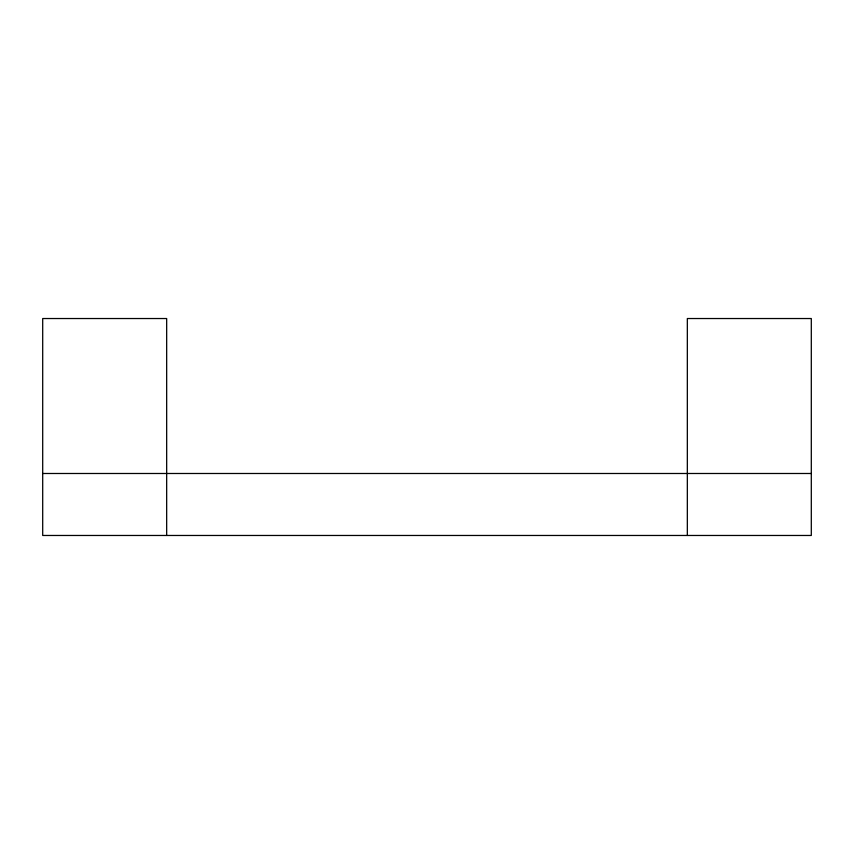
<?xml version="1.0" encoding="UTF-8"?>
<svg xmlns="http://www.w3.org/2000/svg" width="854" height="854" viewBox="0 0 854 854"><rect width="100%" height="100%" fill="white"/><g stroke="black" fill="none" stroke-linecap="round" stroke-linejoin="round"><path stroke-width="1.28" d="M42.7 473.49L811.3 473.49M687.331 535.469L687.331 318.531L811.3 318.531L811.3 535.469L42.7 535.469L42.7 318.531L166.669 318.531L166.669 535.469"/></g></svg>
